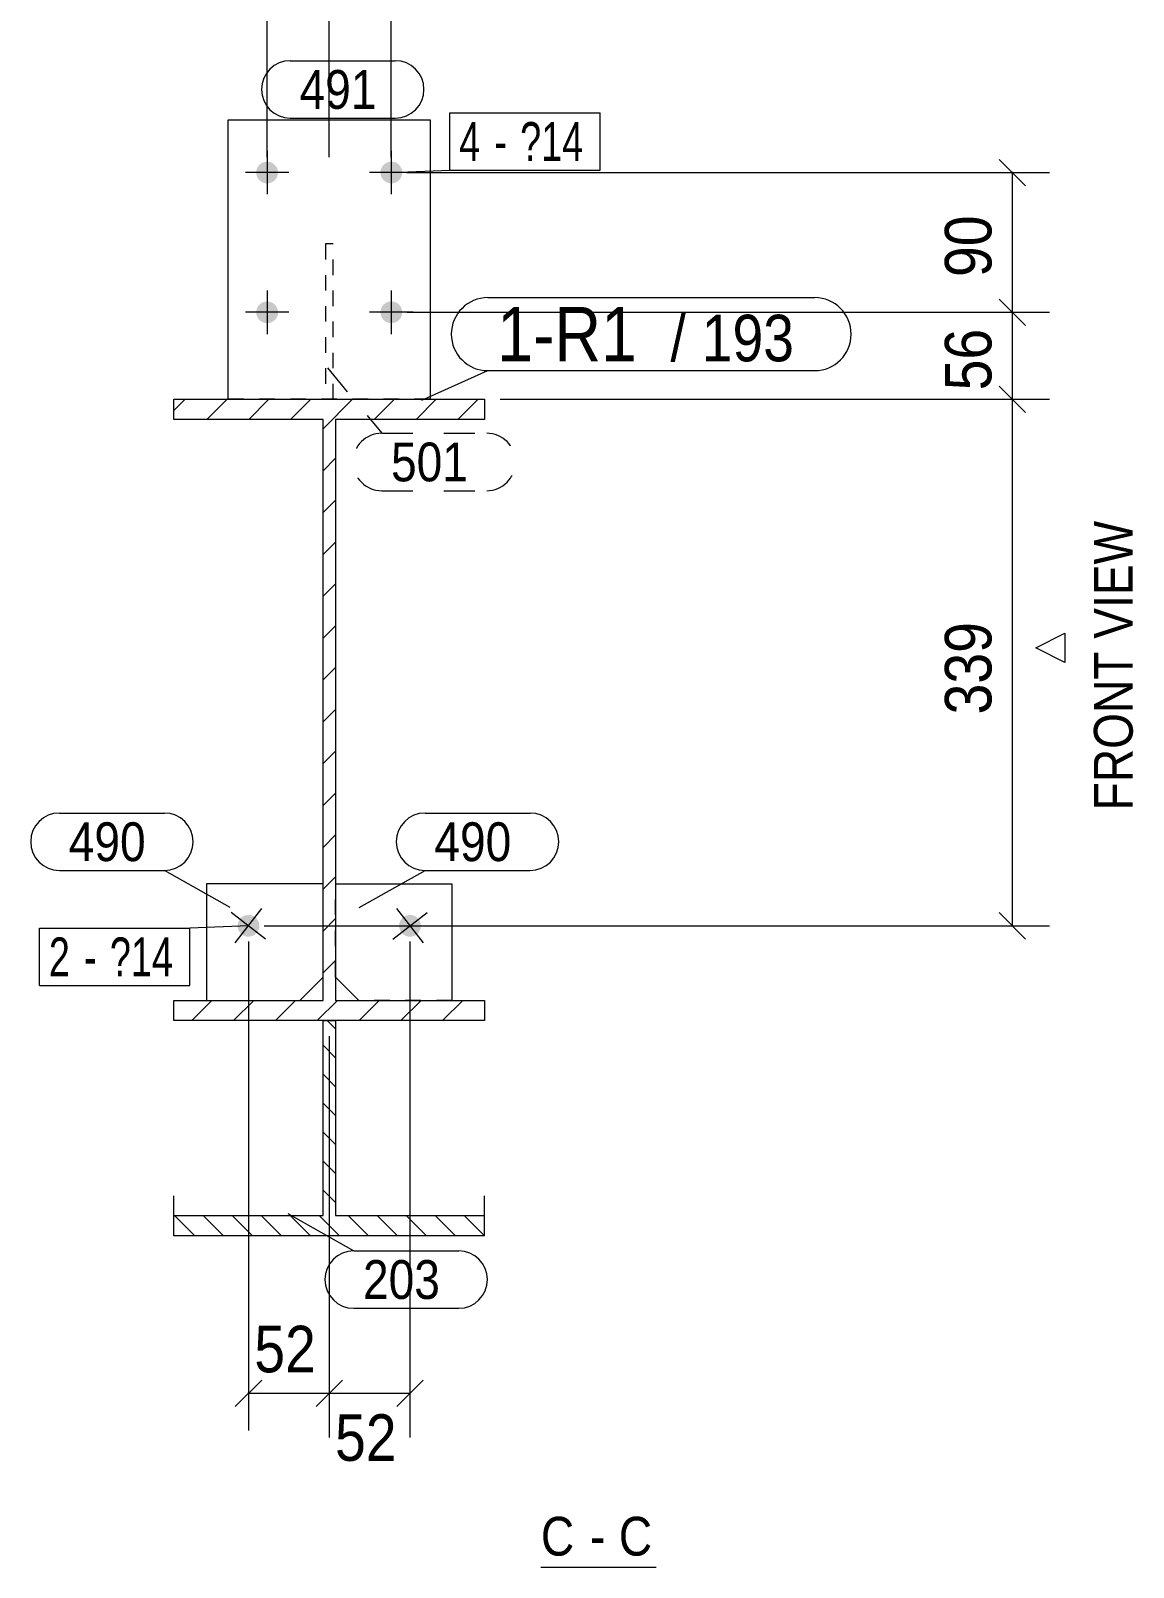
# Model space of a CAD drawing. Header units: millimetres. Extents: x 2 to 1174, y 1 to 825.
# Drawn here: x 97.7 to 168.7, y 193.9 to 292.8 of the extents above; entities that cross this region are included whole.
import ezdxf

# ---------------------------------------------------------------- set-up
doc = ezdxf.new("R2010")
doc.units = ezdxf.units.MM
for name, pattern in [('XKITLINE00', [0]), ('XKITLINE01', [4, 1, -1, 1, -1]), ('XKITLINE02', [4, 2, -2])]:
    doc.linetypes.add(name, pattern=pattern)
for name, color, linetype, lineweight in [('Bolt', 3, 'Continuous', 0), ('BoltMark', 7, 'Continuous', 0), ('Dimensions', 7, 'Continuous', 0), ('OtherObjectType', 7, 'Continuous', 0), ('Part', 2, 'Continuous', 0), ('PartMark', 7, 'Continuous', 0)]:
    doc.layers.add(name, color=color, linetype=linetype, lineweight=lineweight)
doc.styles.add('ARIAL', font='ARIAL.TTF')
doc.styles.add('ARIAL_NARROW', font='ARIALN.TTF')

# ---------------------------------------------------------------- blocks, each defined once
blk = doc.blocks.new('*A9')
at = {"layer": 'Part', "color": 7, "linetype": 'XKITLINE00', "lineweight": 0}
for p, q in [((106.886, 268.37), (107.617, 269.1)), ((109.011, 267.8), (110.311, 269.1)), ((111.705, 267.8), (113.005, 269.1)), ((114.399, 267.8), (115.699, 269.1)), ((116.486, 267.193), (118.393, 269.1)), ((119.787, 267.8), (121.087, 269.1)), ((122.481, 267.8), (123.781, 269.1)), ((125.175, 267.8), (126.475, 269.1)), ((116.486, 264.499), (117.286, 265.299)), ((116.486, 261.805), (117.286, 262.605)), ((116.486, 259.111), (117.286, 259.911)), ((116.486, 256.417), (117.286, 257.217)), ((116.486, 253.723), (117.286, 254.523)), ((116.486, 251.029), (117.286, 251.829)), ((116.486, 248.335), (117.286, 249.135)), ((116.486, 245.641), (117.286, 246.441)), ((116.486, 242.947), (117.286, 243.747)), ((116.486, 240.253), (117.286, 241.053)), ((116.486, 237.559), (117.286, 238.359)), ((116.486, 234.864), (117.286, 235.664)), ((116.486, 232.17), (117.286, 232.97)), ((108.028, 229.1), (109.328, 230.4)), ((110.722, 229.1), (112.022, 230.4)), ((113.416, 229.1), (114.716, 230.4)), ((116.11, 229.1), (117.41, 230.4)), ((118.804, 229.1), (120.104, 230.4)), ((121.498, 229.1), (122.798, 230.4)), ((124.192, 229.1), (125.492, 230.4))]:
    blk.add_line(p, q, dxfattribs=at)
blk = doc.blocks.new('*A10')
at = {"layer": 'Part', "color": 7, "linetype": 'XKITLINE00', "lineweight": 0}
for p, q in [((117.286, 228.576), (116.763, 229.1)), ((117.286, 226.71), (116.486, 227.51)), ((117.286, 224.843), (116.486, 225.643)), ((117.286, 222.977), (116.486, 223.777)), ((117.286, 221.11), (116.486, 221.91)), ((117.286, 219.243), (116.486, 220.043)), ((117.286, 217.377), (116.486, 218.177)), ((108.221, 215.243), (106.91, 216.553)), ((110.087, 215.243), (108.777, 216.553)), ((111.954, 215.243), (110.644, 216.553)), ((113.82, 215.243), (112.51, 216.553)), ((115.687, 215.243), (114.377, 216.553)), ((117.553, 215.243), (116.243, 216.553)), ((119.42, 215.243), (118.11, 216.553)), ((121.287, 215.243), (119.977, 216.553)), ((123.153, 215.243), (121.843, 216.553)), ((125.02, 215.243), (123.71, 216.553)), ((126.886, 215.243), (125.576, 216.553))]:
    blk.add_line(p, q, dxfattribs=at)
blk = doc.blocks.new('*A188')
at = {"layer": 'Bolt'}
for points in [[(113.586, 283.666), (113.583, 283.631), (113.579, 283.597), (113.573, 283.563), (113.565, 283.53), (113.556, 283.497), (113.545, 283.464), (113.533, 283.432), (113.519, 283.401), (113.504, 283.37), (113.487, 283.34), (113.468, 283.311), (113.449, 283.283), (113.427, 283.256), (113.405, 283.23), (113.381, 283.205), (113.356, 283.181), (113.33, 283.159), (113.303, 283.138), (113.275, 283.118), (113.246, 283.1), (113.216, 283.083), (113.186, 283.067), (113.154, 283.053), (113.122, 283.041), (113.09, 283.03), (113.056, 283.021), (113.023, 283.013), (112.989, 283.008), (112.955, 283.003), (112.921, 283.001), (112.886, 283), (112.852, 283.001), (112.818, 283.003), (112.784, 283.008), (112.75, 283.013), (112.716, 283.021), (112.683, 283.03), (112.651, 283.041), (112.619, 283.053), (112.587, 283.067), (112.556, 283.083), (112.527, 283.1), (112.497, 283.118), (112.469, 283.138), (112.442, 283.159), (112.416, 283.181), (112.391, 283.205), (112.368, 283.23), (112.345, 283.256), (112.324, 283.283), (112.304, 283.311), (112.286, 283.34), (112.269, 283.37), (112.254, 283.401), (112.24, 283.432), (112.227, 283.464), (112.217, 283.497), (112.207, 283.53), (112.2, 283.563), (112.194, 283.597), (112.19, 283.631), (112.187, 283.666), (112.186, 283.7), (112.187, 283.734), (112.19, 283.769), (112.194, 283.803), (112.2, 283.837), (112.207, 283.87), (112.217, 283.903), (112.227, 283.936), (112.24, 283.968), (112.254, 283.999), (112.269, 284.03), (112.286, 284.06), (112.304, 284.089), (112.324, 284.117), (112.345, 284.144), (112.368, 284.17), (112.391, 284.195), (112.416, 284.219), (112.442, 284.241), (112.469, 284.262), (112.497, 284.282), (112.527, 284.3), (112.556, 284.317), (112.587, 284.333), (112.619, 284.347), (112.651, 284.359), (112.683, 284.37), (112.716, 284.379), (112.75, 284.387), (112.784, 284.392), (112.818, 284.397), (112.852, 284.399), (112.886, 284.4), (112.921, 284.399), (112.955, 284.397), (112.989, 284.392), (113.023, 284.387), (113.056, 284.379), (113.09, 284.37), (113.122, 284.359), (113.154, 284.347), (113.186, 284.333), (113.216, 284.317), (113.246, 284.3), (113.275, 284.282), (113.303, 284.262), (113.33, 284.241), (113.356, 284.219), (113.381, 284.195), (113.405, 284.17), (113.427, 284.144), (113.449, 284.117), (113.468, 284.089), (113.487, 284.06), (113.504, 284.03), (113.519, 283.999), (113.533, 283.968), (113.545, 283.936), (113.556, 283.903), (113.565, 283.87), (113.573, 283.837), (113.579, 283.803), (113.583, 283.769), (113.586, 283.734), (113.586, 283.7)], [(121.586, 283.666), (121.583, 283.631), (121.579, 283.597), (121.573, 283.563), (121.565, 283.53), (121.556, 283.497), (121.545, 283.464), (121.533, 283.432), (121.519, 283.401), (121.504, 283.37), (121.487, 283.34), (121.468, 283.311), (121.449, 283.283), (121.427, 283.256), (121.405, 283.23), (121.381, 283.205), (121.356, 283.181), (121.33, 283.159), (121.303, 283.138), (121.275, 283.118), (121.246, 283.1), (121.216, 283.083), (121.186, 283.067), (121.154, 283.053), (121.122, 283.041), (121.09, 283.03), (121.056, 283.021), (121.023, 283.013), (120.989, 283.008), (120.955, 283.003), (120.921, 283.001), (120.886, 283), (120.852, 283.001), (120.818, 283.003), (120.784, 283.008), (120.75, 283.013), (120.716, 283.021), (120.683, 283.03), (120.651, 283.041), (120.619, 283.053), (120.587, 283.067), (120.556, 283.083), (120.527, 283.1), (120.497, 283.118), (120.469, 283.138), (120.442, 283.159), (120.416, 283.181), (120.391, 283.205), (120.368, 283.23), (120.345, 283.256), (120.324, 283.283), (120.304, 283.311), (120.286, 283.34), (120.269, 283.37), (120.254, 283.401), (120.24, 283.432), (120.227, 283.464), (120.217, 283.497), (120.207, 283.53), (120.2, 283.563), (120.194, 283.597), (120.19, 283.631), (120.187, 283.666), (120.186, 283.7), (120.187, 283.734), (120.19, 283.769), (120.194, 283.803), (120.2, 283.837), (120.207, 283.87), (120.217, 283.903), (120.227, 283.936), (120.24, 283.968), (120.254, 283.999), (120.269, 284.03), (120.286, 284.06), (120.304, 284.089), (120.324, 284.117), (120.345, 284.144), (120.368, 284.17), (120.391, 284.195), (120.416, 284.219), (120.442, 284.241), (120.469, 284.262), (120.497, 284.282), (120.527, 284.3), (120.556, 284.317), (120.587, 284.333), (120.619, 284.347), (120.651, 284.359), (120.683, 284.37), (120.716, 284.379), (120.75, 284.387), (120.784, 284.392), (120.818, 284.397), (120.852, 284.399), (120.886, 284.4), (120.921, 284.399), (120.955, 284.397), (120.989, 284.392), (121.023, 284.387), (121.056, 284.379), (121.09, 284.37), (121.122, 284.359), (121.154, 284.347), (121.186, 284.333), (121.216, 284.317), (121.246, 284.3), (121.275, 284.282), (121.303, 284.262), (121.33, 284.241), (121.356, 284.219), (121.381, 284.195), (121.405, 284.17), (121.427, 284.144), (121.449, 284.117), (121.468, 284.089), (121.487, 284.06), (121.504, 284.03), (121.519, 283.999), (121.533, 283.968), (121.545, 283.936), (121.556, 283.903), (121.565, 283.87), (121.573, 283.837), (121.579, 283.803), (121.583, 283.769), (121.586, 283.734), (121.586, 283.7)], [(113.586, 274.666), (113.583, 274.631), (113.579, 274.597), (113.573, 274.563), (113.565, 274.53), (113.556, 274.497), (113.545, 274.464), (113.533, 274.432), (113.519, 274.401), (113.504, 274.37), (113.487, 274.34), (113.468, 274.311), (113.449, 274.283), (113.427, 274.256), (113.405, 274.23), (113.381, 274.205), (113.356, 274.181), (113.33, 274.159), (113.303, 274.138), (113.275, 274.118), (113.246, 274.1), (113.216, 274.083), (113.186, 274.067), (113.154, 274.053), (113.122, 274.041), (113.09, 274.03), (113.056, 274.021), (113.023, 274.013), (112.989, 274.008), (112.955, 274.003), (112.921, 274.001), (112.886, 274), (112.852, 274.001), (112.818, 274.003), (112.784, 274.008), (112.75, 274.013), (112.716, 274.021), (112.683, 274.03), (112.651, 274.041), (112.619, 274.053), (112.587, 274.067), (112.556, 274.083), (112.527, 274.1), (112.497, 274.118), (112.469, 274.138), (112.442, 274.159), (112.416, 274.181), (112.391, 274.205), (112.368, 274.23), (112.345, 274.256), (112.324, 274.283), (112.304, 274.311), (112.286, 274.34), (112.269, 274.37), (112.254, 274.401), (112.24, 274.432), (112.227, 274.464), (112.217, 274.497), (112.207, 274.53), (112.2, 274.563), (112.194, 274.597), (112.19, 274.631), (112.187, 274.666), (112.186, 274.7), (112.187, 274.734), (112.19, 274.769), (112.194, 274.803), (112.2, 274.837), (112.207, 274.87), (112.217, 274.903), (112.227, 274.936), (112.24, 274.968), (112.254, 274.999), (112.269, 275.03), (112.286, 275.06), (112.304, 275.089), (112.324, 275.117), (112.345, 275.144), (112.368, 275.17), (112.391, 275.195), (112.416, 275.219), (112.442, 275.241), (112.469, 275.262), (112.497, 275.282), (112.527, 275.3), (112.556, 275.317), (112.587, 275.333), (112.619, 275.347), (112.651, 275.359), (112.683, 275.37), (112.716, 275.379), (112.75, 275.387), (112.784, 275.392), (112.818, 275.397), (112.852, 275.399), (112.886, 275.4), (112.921, 275.399), (112.955, 275.397), (112.989, 275.392), (113.023, 275.387), (113.056, 275.379), (113.09, 275.37), (113.122, 275.359), (113.154, 275.347), (113.186, 275.333), (113.216, 275.317), (113.246, 275.3), (113.275, 275.282), (113.303, 275.262), (113.33, 275.241), (113.356, 275.219), (113.381, 275.195), (113.405, 275.17), (113.427, 275.144), (113.449, 275.117), (113.468, 275.089), (113.487, 275.06), (113.504, 275.03), (113.519, 274.999), (113.533, 274.968), (113.545, 274.936), (113.556, 274.903), (113.565, 274.87), (113.573, 274.837), (113.579, 274.803), (113.583, 274.769), (113.586, 274.734), (113.586, 274.7)], [(121.586, 274.666), (121.583, 274.631), (121.579, 274.597), (121.573, 274.563), (121.565, 274.53), (121.556, 274.497), (121.545, 274.464), (121.533, 274.432), (121.519, 274.401), (121.504, 274.37), (121.487, 274.34), (121.468, 274.311), (121.449, 274.283), (121.427, 274.256), (121.405, 274.23), (121.381, 274.205), (121.356, 274.181), (121.33, 274.159), (121.303, 274.138), (121.275, 274.118), (121.246, 274.1), (121.216, 274.083), (121.186, 274.067), (121.154, 274.053), (121.122, 274.041), (121.09, 274.03), (121.056, 274.021), (121.023, 274.013), (120.989, 274.008), (120.955, 274.003), (120.921, 274.001), (120.886, 274), (120.852, 274.001), (120.818, 274.003), (120.784, 274.008), (120.75, 274.013), (120.716, 274.021), (120.683, 274.03), (120.651, 274.041), (120.619, 274.053), (120.587, 274.067), (120.556, 274.083), (120.527, 274.1), (120.497, 274.118), (120.469, 274.138), (120.442, 274.159), (120.416, 274.181), (120.391, 274.205), (120.368, 274.23), (120.345, 274.256), (120.324, 274.283), (120.304, 274.311), (120.286, 274.34), (120.269, 274.37), (120.254, 274.401), (120.24, 274.432), (120.227, 274.464), (120.217, 274.497), (120.207, 274.53), (120.2, 274.563), (120.194, 274.597), (120.19, 274.631), (120.187, 274.666), (120.186, 274.7), (120.187, 274.734), (120.19, 274.769), (120.194, 274.803), (120.2, 274.837), (120.207, 274.87), (120.217, 274.903), (120.227, 274.936), (120.24, 274.968), (120.254, 274.999), (120.269, 275.03), (120.286, 275.06), (120.304, 275.089), (120.324, 275.117), (120.345, 275.144), (120.368, 275.17), (120.391, 275.195), (120.416, 275.219), (120.442, 275.241), (120.469, 275.262), (120.497, 275.282), (120.527, 275.3), (120.556, 275.317), (120.587, 275.333), (120.619, 275.347), (120.651, 275.359), (120.683, 275.37), (120.716, 275.379), (120.75, 275.387), (120.784, 275.392), (120.818, 275.397), (120.852, 275.399), (120.886, 275.4), (120.921, 275.399), (120.955, 275.397), (120.989, 275.392), (121.023, 275.387), (121.056, 275.379), (121.09, 275.37), (121.122, 275.359), (121.154, 275.347), (121.186, 275.333), (121.216, 275.317), (121.246, 275.3), (121.275, 275.282), (121.303, 275.262), (121.33, 275.241), (121.356, 275.219), (121.381, 275.195), (121.405, 275.17), (121.427, 275.144), (121.449, 275.117), (121.468, 275.089), (121.487, 275.06), (121.504, 275.03), (121.519, 274.999), (121.533, 274.968), (121.545, 274.936), (121.556, 274.903), (121.565, 274.87), (121.573, 274.837), (121.579, 274.803), (121.583, 274.769), (121.586, 274.734), (121.586, 274.7)]]:
    blk.add_hatch(color=3, dxfattribs=at).paths.add_polyline_path(points, flags=17)
at = {"layer": 'Bolt', "color": 3, "linetype": 'XKITLINE00', "lineweight": 0}
for p, q in [((112.886, 285.1), (112.886, 282.3)), ((120.886, 285.1), (120.886, 282.3)), ((114.286, 283.7), (111.486, 283.7)), ((122.286, 283.7), (119.486, 283.7)), ((112.886, 276.1), (112.886, 273.3)), ((120.886, 276.1), (120.886, 273.3)), ((114.286, 274.7), (111.486, 274.7)), ((122.286, 274.7), (119.486, 274.7))]:
    blk.add_line(p, q, dxfattribs=at)
blk = doc.blocks.new('*A189')
at = {"layer": 'Bolt'}
blk.add_hatch(color=3, dxfattribs=at).paths.add_polyline_path([(111.23, 234.669), (111.205, 234.692), (111.18, 234.716), (111.157, 234.742), (111.135, 234.768), (111.115, 234.796), (111.096, 234.824), (111.078, 234.854), (111.062, 234.884), (111.047, 234.915), (111.034, 234.947), (111.022, 234.979), (111.012, 235.012), (111.004, 235.045), (110.997, 235.079), (110.992, 235.113), (110.988, 235.147), (110.987, 235.182), (110.987, 235.216), (110.988, 235.25), (110.991, 235.284), (110.996, 235.318), (111.003, 235.352), (111.011, 235.386), (111.021, 235.418), (111.033, 235.451), (111.046, 235.483), (111.061, 235.514), (111.077, 235.544), (111.094, 235.573), (111.113, 235.602), (111.134, 235.63), (111.156, 235.656), (111.179, 235.682), (111.203, 235.706), (111.228, 235.729), (111.255, 235.751), (111.282, 235.772), (111.311, 235.791), (111.34, 235.808), (111.371, 235.825), (111.402, 235.839), (111.433, 235.853), (111.466, 235.864), (111.498, 235.874), (111.532, 235.883), (111.565, 235.889), (111.599, 235.895), (111.634, 235.898), (111.668, 235.9), (111.702, 235.9), (111.737, 235.898), (111.771, 235.895), (111.805, 235.89), (111.839, 235.883), (111.872, 235.875), (111.905, 235.865), (111.937, 235.854), (111.969, 235.84), (112, 235.826), (112.03, 235.81), (112.06, 235.792), (112.088, 235.773), (112.116, 235.753), (112.143, 235.731), (112.168, 235.708), (112.192, 235.684), (112.216, 235.658), (112.237, 235.632), (112.258, 235.604), (112.277, 235.576), (112.295, 235.546), (112.311, 235.516), (112.326, 235.485), (112.339, 235.453), (112.351, 235.421), (112.361, 235.388), (112.369, 235.355), (112.376, 235.321), (112.381, 235.287), (112.384, 235.253), (112.386, 235.218), (112.386, 235.184), (112.385, 235.15), (112.381, 235.116), (112.376, 235.082), (112.37, 235.048), (112.361, 235.014), (112.351, 234.982), (112.34, 234.949), (112.327, 234.917), (112.312, 234.886), (112.296, 234.856), (112.278, 234.827), (112.259, 234.798), (112.239, 234.77), (112.217, 234.744), (112.194, 234.718), (112.17, 234.694), (112.145, 234.671), (112.118, 234.649), (112.09, 234.628), (112.062, 234.609), (112.032, 234.592), (112.002, 234.575), (111.971, 234.561), (111.939, 234.547), (111.907, 234.536), (111.874, 234.526), (111.841, 234.517), (111.807, 234.511), (111.773, 234.505), (111.739, 234.502), (111.705, 234.5), (111.67, 234.5), (111.636, 234.502), (111.602, 234.505), (111.568, 234.51), (111.534, 234.517), (111.501, 234.525), (111.468, 234.535), (111.436, 234.546), (111.404, 234.56), (111.373, 234.574), (111.342, 234.59), (111.313, 234.608), (111.284, 234.627), (111.257, 234.647)], flags=17)
at = {"layer": 'Bolt', "color": 3, "linetype": 'XKITLINE00', "lineweight": 0}
for p, q in [((112.792, 234.341), (110.581, 236.059)), ((110.827, 234.095), (112.546, 236.305))]:
    blk.add_line(p, q, dxfattribs=at)
blk = doc.blocks.new('*A190')
at = {"layer": 'Bolt'}
blk.add_hatch(color=3, dxfattribs=at).paths.add_polyline_path([(121.684, 235.773), (121.713, 235.792), (121.742, 235.81), (121.773, 235.826), (121.804, 235.84), (121.836, 235.854), (121.868, 235.865), (121.901, 235.875), (121.934, 235.883), (121.968, 235.89), (122.002, 235.895), (122.036, 235.898), (122.07, 235.9), (122.105, 235.9), (122.139, 235.898), (122.173, 235.895), (122.207, 235.889), (122.241, 235.883), (122.274, 235.874), (122.307, 235.864), (122.339, 235.853), (122.371, 235.839), (122.402, 235.825), (122.432, 235.808), (122.462, 235.791), (122.49, 235.772), (122.518, 235.751), (122.545, 235.729), (122.57, 235.706), (122.594, 235.682), (122.617, 235.656), (122.639, 235.63), (122.659, 235.602), (122.678, 235.573), (122.696, 235.544), (122.712, 235.514), (122.727, 235.483), (122.74, 235.451), (122.751, 235.418), (122.761, 235.386), (122.77, 235.352), (122.776, 235.318), (122.781, 235.284), (122.785, 235.25), (122.786, 235.216), (122.786, 235.182), (122.784, 235.147), (122.781, 235.113), (122.776, 235.079), (122.769, 235.045), (122.761, 235.012), (122.751, 234.979), (122.739, 234.947), (122.726, 234.915), (122.711, 234.884), (122.695, 234.854), (122.677, 234.824), (122.658, 234.796), (122.637, 234.768), (122.616, 234.742), (122.592, 234.716), (122.568, 234.692), (122.543, 234.669), (122.516, 234.647), (122.488, 234.627), (122.46, 234.608), (122.43, 234.59), (122.4, 234.574), (122.369, 234.56), (122.337, 234.546), (122.305, 234.535), (122.272, 234.525), (122.239, 234.517), (122.205, 234.51), (122.171, 234.505), (122.137, 234.502), (122.102, 234.5), (122.068, 234.5), (122.034, 234.502), (121.999, 234.505), (121.965, 234.511), (121.932, 234.517), (121.898, 234.526), (121.866, 234.536), (121.833, 234.547), (121.802, 234.561), (121.771, 234.575), (121.74, 234.592), (121.711, 234.609), (121.682, 234.628), (121.655, 234.649), (121.628, 234.671), (121.603, 234.694), (121.579, 234.718), (121.556, 234.744), (121.534, 234.77), (121.513, 234.798), (121.494, 234.827), (121.477, 234.856), (121.461, 234.886), (121.446, 234.917), (121.433, 234.949), (121.421, 234.982), (121.411, 235.014), (121.403, 235.048), (121.396, 235.082), (121.391, 235.116), (121.388, 235.15), (121.387, 235.184), (121.387, 235.218), (121.388, 235.253), (121.392, 235.287), (121.397, 235.321), (121.404, 235.355), (121.412, 235.388), (121.422, 235.421), (121.434, 235.453), (121.447, 235.485), (121.462, 235.516), (121.478, 235.546), (121.496, 235.576), (121.515, 235.604), (121.535, 235.632), (121.557, 235.658), (121.58, 235.684), (121.605, 235.708), (121.63, 235.731), (121.657, 235.753)], flags=17)
at = {"layer": 'Bolt', "color": 3, "linetype": 'XKITLINE00', "lineweight": 0}
for p, q in [((120.981, 234.341), (123.192, 236.059)), ((121.227, 236.305), (122.946, 234.095))]:
    blk.add_line(p, q, dxfattribs=at)
blk = doc.blocks.new('*A191')
at = {"layer": 'Part', "color": 2, "linetype": 'XKITLINE00', "lineweight": 0}
for p, q in [((106.886, 267.8), (106.886, 269.1)), ((106.886, 269.1), (126.886, 269.1)), ((126.886, 269.1), (126.886, 267.8)), ((116.486, 267.8), (106.886, 267.8)), ((116.486, 230.4), (116.486, 267.8)), ((126.886, 267.8), (117.286, 267.8)), ((117.286, 267.8), (117.286, 230.4)), ((106.886, 229.1), (106.886, 230.4)), ((106.886, 230.4), (116.486, 230.4)), ((117.286, 230.4), (126.886, 230.4)), ((126.886, 230.4), (126.886, 229.1)), ((126.886, 229.1), (106.886, 229.1))]:
    blk.add_line(p, q, dxfattribs=at)
blk = doc.blocks.new('*A192')
at = {"layer": 'Part', "color": 7, "linetype": 'XKITLINE01', "lineweight": 0}
for p, q in [((117.136, 279.1), (116.636, 279.1)), ((116.636, 279.1), (116.636, 269.1)), ((117.136, 269.1), (117.136, 279.1)), ((116.636, 269.1), (117.136, 269.1))]:
    blk.add_line(p, q, dxfattribs=at)
blk = doc.blocks.new('*A193')
at = {"layer": 'Part', "color": 2, "linetype": 'XKITLINE00', "lineweight": 0}
for p, q in [((110.386, 269.1), (110.386, 287.1)), ((110.386, 287.1), (123.386, 287.1)), ((123.386, 287.1), (123.386, 269.1))]:
    blk.add_line(p, q, dxfattribs=at)
at = {"layer": 'Part', "color": 7, "linetype": 'XKITLINE01', "lineweight": 0}
blk.add_line((123.386, 269.1), (110.386, 269.1), dxfattribs=at)
blk = doc.blocks.new('*A194')
at = {"layer": 'Part', "color": 2, "linetype": 'XKITLINE00', "lineweight": 0}
for p, q in [((116.486, 237.9), (108.986, 237.9)), ((108.986, 237.9), (108.986, 230.4)), ((114.986, 230.4), (116.486, 231.9))]:
    blk.add_line(p, q, dxfattribs=at)
at = {"layer": 'Part', "color": 7, "linetype": 'XKITLINE01', "lineweight": 0}
for p, q in [((116.486, 231.9), (116.486, 237.9)), ((108.986, 230.4), (114.986, 230.4))]:
    blk.add_line(p, q, dxfattribs=at)
blk = doc.blocks.new('*A195')
at = {"layer": 'Part', "color": 2, "linetype": 'XKITLINE00', "lineweight": 0}
for p, q in [((117.286, 237.9), (124.786, 237.9)), ((124.786, 237.9), (124.786, 230.4)), ((118.786, 230.4), (117.286, 231.9))]:
    blk.add_line(p, q, dxfattribs=at)
at = {"layer": 'Part', "color": 7, "linetype": 'XKITLINE01', "lineweight": 0}
for p, q in [((117.286, 231.9), (117.286, 237.9)), ((124.786, 230.4), (118.786, 230.4))]:
    blk.add_line(p, q, dxfattribs=at)
blk = doc.blocks.new('*A196')
at = {"layer": 'Part', "color": 2, "linetype": 'XKITLINE00', "lineweight": 0}
for p, q in [((116.486, 216.553), (116.486, 229.1)), ((116.486, 229.1), (117.286, 229.1)), ((117.286, 229.1), (117.286, 216.553)), ((106.886, 215.243), (106.886, 217.82)), ((126.886, 215.243), (126.886, 217.82)), ((106.886, 216.553), (116.486, 216.553)), ((117.286, 216.553), (126.886, 216.553)), ((126.886, 215.243), (106.886, 215.243))]:
    blk.add_line(p, q, dxfattribs=at)
blk = doc.blocks.new('*A420')
at = {"layer": 'Dimensions', "color": 7, "linetype": 'XKITLINE00', "lineweight": 0}
for p, q in [((127.886, 269.1), (163.286, 269.1)), ((160.038, 269.949), (161.735, 268.251)), ((160.886, 235.2), (160.886, 269.1)), ((160.038, 236.049), (161.735, 234.351)), ((112.686, 235.2), (163.286, 235.2))]:
    blk.add_line(p, q, dxfattribs=at)
at = {"layer": 'Dimensions', "color": 3}
for p in [(160.886, 269.1), (160.886, 235.2)]:
    blk.add_point(p, dxfattribs=at)
at = {"layer": 'Dimensions', "color": 3, "style": 'ARIAL', "width": 0.85}
blk.add_text('339', height=3, rotation=90.00021, dxfattribs=at).set_placement((159.536, 248.812))
blk = doc.blocks.new('*A421')
at = {"layer": 'Dimensions', "color": 7, "linetype": 'XKITLINE00', "lineweight": 0}
for p, q in [((160.038, 275.549), (161.735, 273.851)), ((121.886, 274.7), (163.286, 274.7)), ((160.886, 269.1), (160.886, 274.7)), ((127.886, 269.1), (163.286, 269.1)), ((160.038, 269.949), (161.735, 268.251))]:
    blk.add_line(p, q, dxfattribs=at)
at = {"layer": 'Dimensions', "color": 3}
for p in [(160.886, 274.7), (160.886, 269.1)]:
    blk.add_point(p, dxfattribs=at)
at = {"layer": 'Dimensions', "color": 3, "style": 'ARIAL', "width": 0.85}
blk.add_text('56', height=3, rotation=90.00021, dxfattribs=at).set_placement((159.536, 269.675))
blk = doc.blocks.new('*A422')
at = {"layer": 'Dimensions', "color": 7, "linetype": 'XKITLINE00', "lineweight": 0}
for p, q in [((160.038, 284.549), (161.735, 282.851)), ((121.886, 283.7), (163.286, 283.7)), ((160.886, 274.7), (160.886, 283.7)), ((160.038, 275.549), (161.735, 273.851)), ((121.886, 274.7), (163.286, 274.7))]:
    blk.add_line(p, q, dxfattribs=at)
at = {"layer": 'Dimensions', "color": 3}
for p in [(160.886, 283.7), (160.886, 274.7)]:
    blk.add_point(p, dxfattribs=at)
at = {"layer": 'Dimensions', "color": 3, "style": 'ARIAL', "width": 0.85}
blk.add_text('90', height=3, rotation=90.00021, dxfattribs=at).set_placement((159.536, 276.975))
blk = doc.blocks.new('*A423')
at = {"layer": 'Dimensions', "color": 7, "linetype": 'XKITLINE00', "lineweight": 0}
for p, q in [((111.686, 234.2), (111.686, 202.7)), ((116.886, 228.1), (116.886, 202.7)), ((112.535, 205.949), (110.838, 204.251)), ((117.735, 205.949), (116.038, 204.251)), ((111.686, 205.1), (116.886, 205.1))]:
    blk.add_line(p, q, dxfattribs=at)
at = {"layer": 'Dimensions', "color": 3}
for p in [(111.686, 205.1), (116.886, 205.1)]:
    blk.add_point(p, dxfattribs=at)
at = {"layer": 'Dimensions', "color": 3, "style": 'ARIAL', "width": 0.85}
blk.add_text('52', height=3, dxfattribs=at).set_placement((112.061, 206.45))
blk = doc.blocks.new('*A424')
at = {"layer": 'Dimensions', "color": 7, "linetype": 'XKITLINE00', "lineweight": 0}
for p, q in [((122.086, 234.2), (122.086, 202.25)), ((116.886, 228.1), (116.886, 202.25)), ((117.735, 205.949), (116.038, 204.251)), ((122.935, 205.949), (121.238, 204.251)), ((116.886, 205.1), (122.086, 205.1))]:
    blk.add_line(p, q, dxfattribs=at)
at = {"layer": 'Dimensions', "color": 3}
for p in [(116.886, 205.1), (122.086, 205.1)]:
    blk.add_point(p, dxfattribs=at)
at = {"layer": 'Dimensions', "color": 3, "style": 'ARIAL', "width": 0.85}
blk.add_text('52', height=3, dxfattribs=at).set_placement((117.261, 200.75))
blk = doc.blocks.new('*A425')
at = {"layer": 'Dimensions', "color": 7, "linetype": 'XKITLINE00', "lineweight": 0}
for p, q in [((112.886, 284.7), (112.886, 303.95)), ((116.886, 284.7), (116.886, 303.95)), ((113.735, 301.949), (112.038, 300.251)), ((117.735, 301.949), (116.038, 300.251)), ((112.886, 301.1), (116.886, 301.1))]:
    blk.add_line(p, q, dxfattribs=at)
at = {"layer": 'Dimensions', "color": 3}
for p in [(112.886, 301.1), (116.886, 301.1)]:
    blk.add_point(p, dxfattribs=at)
at = {"layer": 'Dimensions', "color": 3, "style": 'ARIAL', "width": 0.85}
blk.add_text('40', height=3, dxfattribs=at).set_placement((112.661, 302.45))
blk = doc.blocks.new('*A426')
at = {"layer": 'Dimensions', "color": 7, "linetype": 'XKITLINE00', "lineweight": 0}
for p, q in [((116.886, 284.7), (116.886, 303.5)), ((120.886, 284.7), (120.886, 303.5)), ((117.735, 301.949), (116.038, 300.251)), ((121.735, 301.949), (120.038, 300.251)), ((116.886, 301.1), (120.886, 301.1))]:
    blk.add_line(p, q, dxfattribs=at)
at = {"layer": 'Dimensions', "color": 3}
for p in [(116.886, 301.1), (120.886, 301.1)]:
    blk.add_point(p, dxfattribs=at)
at = {"layer": 'Dimensions', "color": 3, "style": 'ARIAL', "width": 0.85}
blk.add_text('40', height=3, dxfattribs=at).set_placement((116.661, 296.75))
blk = doc.blocks.new('*A427')
at = {"layer": 'BoltMark', "color": 7, "linetype": 'XKITLINE00', "lineweight": 0}
for p, q in [((98.23, 235.05), (107.918, 235.05)), ((98.23, 231.35), (98.23, 235.05)), ((111.686, 235.2), (107.918, 235.05)), ((107.918, 231.35), (107.918, 235.05)), ((98.23, 231.35), (107.918, 231.35))]:
    blk.add_line(p, q, dxfattribs=at)
at = {"layer": 'BoltMark', "color": 3, "style": 'ARIAL_NARROW', "width": 0.85}
for s, p in [('2', (98.83, 231.95)), ('?14', (102.759, 231.95)), ('-', (101.1, 231.95))]:
    blk.add_text(s, height=2.5, dxfattribs=at).set_placement(p)
blk = doc.blocks.new('*A428')
at = {"layer": 'BoltMark', "color": 7, "linetype": 'XKITLINE00', "lineweight": 0}
for p, q in [((124.654, 287.55), (134.343, 287.55)), ((124.654, 283.85), (124.654, 287.55)), ((134.343, 283.85), (134.343, 287.55)), ((120.886, 283.7), (124.654, 283.85)), ((124.654, 283.85), (134.343, 283.85))]:
    blk.add_line(p, q, dxfattribs=at)
at = {"layer": 'BoltMark', "color": 3, "style": 'ARIAL_NARROW', "width": 0.85}
for s, p in [('4', (125.254, 284.45)), ('?14', (129.184, 284.45)), ('-', (127.524, 284.45))]:
    blk.add_text(s, height=2.5, dxfattribs=at).set_placement(p)
blk = doc.blocks.new('*A429')
at = {"layer": 'PartMark', "color": 7, "linetype": 'XKITLINE00', "lineweight": 0}
for p, q in [((114.219, 216.669), (118.462, 214.276)), ((118.462, 214.276), (125.224, 214.276)), ((118.462, 210.576), (125.224, 210.576))]:
    blk.add_line(p, q, dxfattribs=at)
for centre, start, end in [((118.462, 212.426), 90, 270), ((125.224, 212.426), 270, 90)]:
    blk.add_arc(centre, 1.85, start, end, dxfattribs=at)
at = {"layer": 'PartMark', "color": 3, "style": 'ARIAL', "width": 0.85}
blk.add_text('203', height=2.5, dxfattribs=at).set_placement((119.062, 211.176))
blk = doc.blocks.new('*A430')
at = {"layer": 'PartMark', "color": 7, "linetype": 'XKITLINE00', "lineweight": 0}
for p, q in [((123.058, 242.463), (129.821, 242.463)), ((118.816, 236.371), (123.058, 238.763)), ((123.058, 238.763), (129.821, 238.763))]:
    blk.add_line(p, q, dxfattribs=at)
for centre, start, end in [((123.058, 240.613), 90, 270), ((129.821, 240.613), 270, 90)]:
    blk.add_arc(centre, 1.85, start, end, dxfattribs=at)
at = {"layer": 'PartMark', "color": 3, "style": 'ARIAL', "width": 0.85}
blk.add_text('490', height=2.5, dxfattribs=at).set_placement((123.658, 239.363))
blk = doc.blocks.new('*A431')
at = {"layer": 'PartMark', "color": 7, "linetype": 'XKITLINE00', "lineweight": 0}
for p, q in [((99.51, 242.463), (106.273, 242.463)), ((99.51, 238.763), (106.273, 238.763)), ((110.516, 236.371), (106.273, 238.763))]:
    blk.add_line(p, q, dxfattribs=at)
for centre, start, end in [((99.51, 240.613), 90, 270), ((106.273, 240.613), 270, 90)]:
    blk.add_arc(centre, 1.85, start, end, dxfattribs=at)
at = {"layer": 'PartMark', "color": 3, "style": 'ARIAL', "width": 0.85}
blk.add_text('490', height=2.5, dxfattribs=at).set_placement((100.11, 239.363))
blk = doc.blocks.new('*A432')
at = {"layer": 'PartMark', "color": 7, "linetype": 'XKITLINE00', "lineweight": 0}
for p, q in [((114.374, 290.9), (121.136, 290.9)), ((114.374, 287.2), (121.136, 287.2))]:
    blk.add_line(p, q, dxfattribs=at)
for centre, start, end in [((114.374, 289.05), 90, 270), ((121.136, 289.05), 270, 90)]:
    blk.add_arc(centre, 1.85, start, end, dxfattribs=at)
at = {"layer": 'PartMark', "color": 3, "style": 'ARIAL', "width": 0.85}
blk.add_text('491', height=2.5, dxfattribs=at).set_placement((114.974, 287.8))
blk = doc.blocks.new('*A433')
at = {"layer": 'PartMark', "color": 7, "linetype": 'XKITLINE02', "lineweight": 0}
for p, q in [((116.766, 271.129), (120.266, 266.917)), ((120.266, 266.917), (127.029, 266.917)), ((120.266, 263.217), (127.029, 263.217))]:
    blk.add_line(p, q, dxfattribs=at)
for centre, start, end in [((120.266, 265.067), 90, 270), ((127.029, 265.067), 270, 90)]:
    blk.add_arc(centre, 1.85, start, end, dxfattribs=at)
at = {"layer": 'PartMark', "color": 3, "style": 'ARIAL', "width": 0.85}
blk.add_text('501', height=2.5, dxfattribs=at).set_placement((120.866, 263.817))
blk = doc.blocks.new('*A434')
at = {"layer": 'PartMark', "color": 7, "linetype": 'XKITLINE00', "lineweight": 0}
for p, q in [((127.1, 275.644), (148.152, 275.644)), ((122.857, 269.051), (127.1, 270.944)), ((127.1, 270.944), (148.152, 270.944))]:
    blk.add_line(p, q, dxfattribs=at)
for centre, start, end in [((127.1, 273.294), 90, 270), ((148.152, 273.294), 270, 90)]:
    blk.add_arc(centre, 2.35, start, end, dxfattribs=at)
at = {"layer": 'PartMark', "color": 1, "style": 'ARIAL', "width": 0.85}
blk.add_text('1-R1', height=3.5, dxfattribs=at).set_placement((127.7, 271.544))
at = {"layer": 'PartMark', "color": 3, "style": 'ARIAL', "width": 0.85}
for s, p in [('/', (138.865, 271.544)), ('193', (140.877, 271.544))]:
    blk.add_text(s, height=3, dxfattribs=at).set_placement(p)
blk = doc.blocks.new('*A435')
at = {"layer": 'OtherObjectType', "color": 7, "linetype": 'XKITLINE00', "lineweight": 0}
for p, q in [((129.608, 307.55), (128.671, 309.425)), ((128.671, 309.425), (130.546, 309.425)), ((130.546, 309.425), (129.608, 307.55)), ((129.608, 307.55), (129.608, 307.55)), ((162.386, 253.1), (164.261, 254.038)), ((164.261, 254.038), (164.261, 252.163)), ((164.261, 252.163), (162.386, 253.1)), ((162.386, 253.1), (162.386, 253.1)), ((130.521, 193.9), (137.945, 193.9))]:
    blk.add_line(p, q, dxfattribs=at)
at = {"layer": 'OtherObjectType', "color": 7, "style": 'ARIAL', "width": 0.85}
for s, p in [('TOP VIEW', (121.458, 311.3)), ('C', (130.521, 194.65)), ('C', (135.538, 194.65)), ('-', (133.678, 194.65))]:
    blk.add_text(s, height=2.5, dxfattribs=at).set_placement(p)
blk.add_text('FRONT VIEW', height=2.5, rotation=90, dxfattribs=at).set_placement((168.636, 242.636))

msp = doc.modelspace()

# ---------------------------------------------------------------- block references
at = {"lineweight": 0}
for name in ['*A425', '*A426', '*A432', '*A193', '*A428', '*A188', '*A422', '*A192', '*A421', '*A434', '*A433', '*A9', '*A191', '*A420', '*A431', '*A430', '*A194', '*A195', '*A189', '*A190', '*A427', '*A423', '*A424', '*A196', '*A10', '*A429']:
    msp.add_blockref(name, (0, 0), dxfattribs=at)
at = {"layer": 'OtherObjectType', "lineweight": 0}
msp.add_blockref('*A435', (0, 0), dxfattribs=at)

doc.saveas('drawing.dxf')
